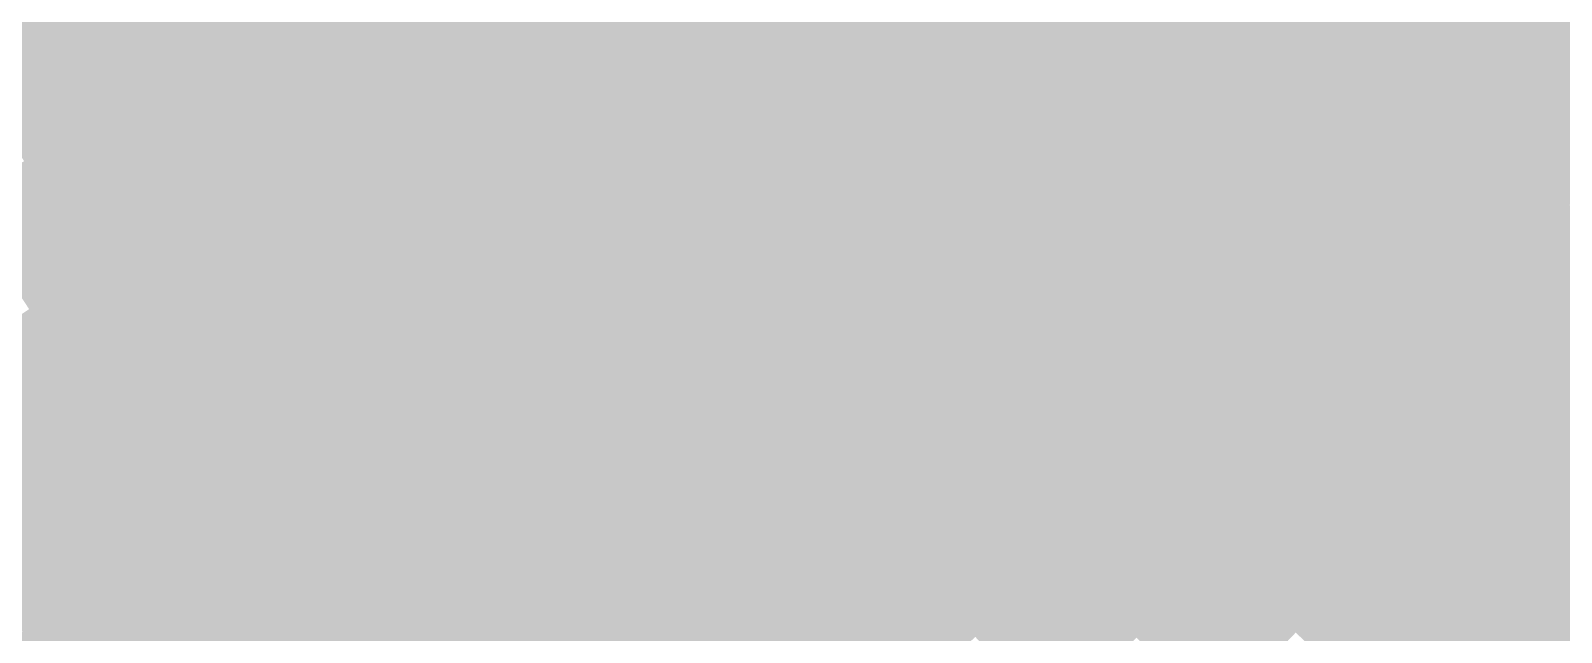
# Model space of a CAD drawing. Header units: inches. Extents: x -266 to 784, y -170 to 213.
# Drawn here: x -113.04 to -73.04, y -84.01 to -68.28 of the extents above; entities that cross this region are included whole.
import ezdxf

# ---------------------------------------------------------------- set-up
doc = ezdxf.new("R2010")
doc.units = ezdxf.units.IN
doc.header["$MEASUREMENT"] = 0

msp = doc.modelspace()

# ---------------------------------------------------------------- linework, layer by layer
at = {"color": 163, "true_color": 0x5b86b6}
msp.add_solid([(-107.296403, -67.944698), (-108.141256, -68.479695), (-108.931533, -65.291049), (-109.789262, -65.805151)], dxfattribs=at)
at = {"color": 153, "true_color": 0x6593cc}
msp.add_solid([(-101.439293, -67.779568), (-102.270762, -68.335139), (-103.072135, -65.26971), (-103.916989, -65.804707)], dxfattribs=at)
at = {"color": 153, "true_color": 0x6e9ddd}
msp.add_solid([(-96.475008, -67.945367), (-97.292593, -68.521175), (-98.113414, -65.557287), (-98.944884, -66.112858)], dxfattribs=at)
at = {"color": 151, "true_color": 0x7fafff}
msp.add_solid([(-86.718107, -67.675475), (-87.506453, -68.290707), (-88.352828, -65.526923), (-89.156036, -66.122623)], dxfattribs=at)
at = {"color": 145, "true_color": 0x5983b2}
msp.add_solid([(-108.141256, -68.479695), (-108.98611, -69.014693), (-109.789262, -65.805151), (-110.646991, -66.319254)], dxfattribs=at)
at = {"color": 153, "true_color": 0x6390c8}
msp.add_solid([(-102.270762, -68.335139), (-103.102232, -68.890709), (-103.916989, -65.804707), (-104.761842, -66.339705)], dxfattribs=at)
at = {"color": 161, "true_color": 0x76a6ee}
msp.add_solid([(-91.565659, -67.909721), (-92.368866, -68.50542), (-93.204669, -65.642134), (-94.022254, -66.217942)], dxfattribs=at)
at = {"color": 161, "true_color": 0x6da1fe}
msp.add_solid([(-82.712119, -67.880081), (-83.485129, -68.514475), (-84.353068, -65.82978), (-85.141414, -66.445012)], dxfattribs=at)
at = {"color": 161, "true_color": 0x5a90fe}
msp.add_solid([(-78.74972, -67.929976), (-79.506929, -68.583149), (-80.393087, -65.976902), (-81.166098, -66.611295)], dxfattribs=at)
at = {"color": 171, "true_color": 0x467ffe}
msp.add_solid([(-74.836064, -67.827454), (-75.577015, -68.499013), (-76.478094, -65.970457), (-77.235302, -66.62363)], dxfattribs=at)
at = {"color": 145, "true_color": 0x567fae}
msp.add_solid([(-108.98611, -69.014693), (-109.830963, -69.549691), (-110.646991, -66.319254), (-111.504719, -66.833357)], dxfattribs=at)
at = {"color": 153, "true_color": 0x618dc3}
msp.add_solid([(-103.102232, -68.890709), (-103.933702, -69.446279), (-104.761842, -66.339705), (-105.606696, -66.874702)], dxfattribs=at)
at = {"color": 153, "true_color": 0x6c9ad9}
msp.add_solid([(-97.292593, -68.521175), (-98.110178, -69.096983), (-98.944884, -66.112858), (-99.776353, -66.668428)], dxfattribs=at)
at = {"color": 161, "true_color": 0x74a3ea}
msp.add_solid([(-92.368866, -68.50542), (-93.172074, -69.101119), (-94.022254, -66.217942), (-94.839838, -66.79375)], dxfattribs=at)
at = {"color": 161, "true_color": 0x7dacfb}
msp.add_solid([(-87.506453, -68.290707), (-88.2948, -68.905938), (-89.156036, -66.122623), (-89.959244, -66.718322)], dxfattribs=at)
at = {"color": 153, "true_color": 0x6a97d4}
msp.add_solid([(-98.110178, -69.096983), (-98.927762, -69.672791), (-99.776353, -66.668428), (-100.607823, -67.223998)], dxfattribs=at)
at = {"color": 153, "true_color": 0x72a0e5}
msp.add_solid([(-93.172074, -69.101119), (-93.975281, -69.696819), (-94.839838, -66.79375), (-95.657423, -67.369558)], dxfattribs=at)
at = {"color": 161, "true_color": 0x7ba9f6}
msp.add_solid([(-88.2948, -68.905938), (-89.083146, -69.52117), (-89.959244, -66.718322), (-90.762451, -67.314021)], dxfattribs=at)
at = {"color": 161, "true_color": 0x73a5fe}
msp.add_solid([(-83.485129, -68.514475), (-84.258139, -69.148868), (-85.141414, -66.445012), (-85.929761, -67.060243)], dxfattribs=at)
at = {"color": 161, "true_color": 0x6095fe}
msp.add_solid([(-79.506929, -68.583149), (-80.264138, -69.236321), (-81.166098, -66.611295), (-81.939108, -67.245688)], dxfattribs=at)
at = {"color": 171, "true_color": 0x4d83fe}
msp.add_solid([(-75.577015, -68.499013), (-76.317966, -69.170572), (-77.235302, -66.62363), (-77.992511, -67.276803)], dxfattribs=at)
at = {"color": 150, "true_color": 0x3a71ff}
msp.add_solid([(-71.700461, -68.264514), (-72.424708, -68.954054), (-73.354161, -66.484337), (-74.095113, -67.155895)], dxfattribs=at)
at = {"color": 145, "true_color": 0x547caa}
msp.add_solid([(-109.830963, -69.549691), (-110.675817, -70.084688), (-111.504719, -66.833357), (-112.362448, -67.347459)], dxfattribs=at)
at = {"color": 163, "true_color": 0x5f8abf}
msp.add_solid([(-103.933702, -69.446279), (-104.765171, -70.001849), (-105.606696, -66.874702), (-106.451549, -67.4097)], dxfattribs=at)
at = {"color": 161, "true_color": 0x7aa9fe}
msp.add_solid([(-84.258139, -69.148868), (-85.03115, -69.783261), (-85.929761, -67.060243), (-86.718107, -67.675475)], dxfattribs=at)
at = {"color": 163, "true_color": 0x4076fe}
msp.add_solid([(-72.424708, -68.954054), (-73.148955, -69.643595), (-74.095113, -67.155895), (-74.836064, -67.827454)], dxfattribs=at)
at = {"color": 155, "true_color": 0x5279a5}
msp.add_solid([(-110.675817, -70.084688), (-111.520671, -70.619686), (-112.362448, -67.347459), (-113.220177, -67.861562)], dxfattribs=at)
at = {"color": 163, "true_color": 0x5d87bb}
msp.add_solid([(-104.765171, -70.001849), (-105.596641, -70.55742), (-106.451549, -67.4097), (-107.296403, -67.944698)], dxfattribs=at)
at = {"color": 153, "true_color": 0x6894d0}
msp.add_solid([(-98.927762, -69.672791), (-99.745347, -70.248599), (-100.607823, -67.223998), (-101.439293, -67.779568)], dxfattribs=at)
at = {"color": 153, "true_color": 0x709de1}
msp.add_solid([(-93.975281, -69.696819), (-94.778489, -70.292518), (-95.657423, -67.369558), (-96.475008, -67.945367)], dxfattribs=at)
at = {"color": 161, "true_color": 0x79a6f2}
msp.add_solid([(-89.083146, -69.52117), (-89.871493, -70.136401), (-90.762451, -67.314021), (-91.565659, -67.909721)], dxfattribs=at)
at = {"color": 161, "true_color": 0x6699fe}
msp.add_solid([(-80.264138, -69.236321), (-81.021347, -69.889494), (-81.939108, -67.245688), (-82.712119, -67.880081)], dxfattribs=at)
at = {"color": 171, "true_color": 0x5388fe}
msp.add_solid([(-76.317966, -69.170572), (-77.058917, -69.842131), (-77.992511, -67.276803), (-78.74972, -67.929976)], dxfattribs=at)
at = {"color": 155, "true_color": 0x5076a1}
msp.add_solid([(-111.520671, -70.619686), (-112.365524, -71.154683), (-113.220177, -67.861562), (-114.077905, -68.375665)], dxfattribs=at)
at = {"color": 163, "true_color": 0x5b84b6}
msp.add_solid([(-105.596641, -70.55742), (-106.42811, -71.11299), (-107.296403, -67.944698), (-108.141256, -68.479695)], dxfattribs=at)
at = {"color": 153, "true_color": 0x6591cc}
msp.add_solid([(-99.745347, -70.248599), (-100.562932, -70.824408), (-101.439293, -67.779568), (-102.270762, -68.335139)], dxfattribs=at)
at = {"color": 153, "true_color": 0x6e9add}
msp.add_solid([(-94.778489, -70.292518), (-95.581696, -70.888217), (-96.475008, -67.945367), (-97.292593, -68.521175)], dxfattribs=at)
at = {"color": 161, "true_color": 0x76a3ee}
msp.add_solid([(-89.871493, -70.136401), (-90.659839, -70.751633), (-91.565659, -67.909721), (-92.368866, -68.50542)], dxfattribs=at)
at = {"color": 161, "true_color": 0x7facff}
msp.add_solid([(-85.03115, -69.783261), (-85.80416, -70.417655), (-86.718107, -67.675475), (-87.506453, -68.290707)], dxfattribs=at)
at = {"color": 161, "true_color": 0x6d9dfe}
msp.add_solid([(-81.021347, -69.889494), (-81.778555, -70.542667), (-82.712119, -67.880081), (-83.485129, -68.514475)], dxfattribs=at)
at = {"color": 171, "true_color": 0x5a8cfe}
msp.add_solid([(-77.058917, -69.842131), (-77.799868, -70.51369), (-78.74972, -67.929976), (-79.506929, -68.583149)], dxfattribs=at)
at = {"color": 171, "true_color": 0x467bfe}
msp.add_solid([(-73.148955, -69.643595), (-73.873202, -70.333136), (-74.836064, -67.827454), (-75.577015, -68.499013)], dxfattribs=at)
at = {"color": 155, "true_color": 0x4e739d}
msp.add_solid([(-112.365524, -71.154683), (-113.210378, -71.689681), (-114.077905, -68.375665), (-114.935634, -68.889768)], dxfattribs=at)
at = {"color": 153, "true_color": 0x638ec8}
msp.add_solid([(-100.562932, -70.824408), (-101.380517, -71.400216), (-102.270762, -68.335139), (-103.102232, -68.890709)], dxfattribs=at)
at = {"color": 161, "true_color": 0x7da9fb}
msp.add_solid([(-85.80416, -70.417655), (-86.577171, -71.052048), (-87.506453, -68.290707), (-88.2948, -68.905938)], dxfattribs=at)
at = {"color": 145, "true_color": 0x5980b2}
msp.add_solid([(-106.42811, -71.11299), (-107.25958, -71.66856), (-108.141256, -68.479695), (-108.98611, -69.014693)], dxfattribs=at)
at = {"color": 153, "true_color": 0x6c97d9}
msp.add_solid([(-95.581696, -70.888217), (-96.384904, -71.483917), (-97.292593, -68.521175), (-98.110178, -69.096983)], dxfattribs=at)
at = {"color": 161, "true_color": 0x74a0ea}
msp.add_solid([(-90.659839, -70.751633), (-91.448186, -71.366864), (-92.368866, -68.50542), (-93.172074, -69.101119)], dxfattribs=at)
at = {"color": 161, "true_color": 0x73a1fe}
msp.add_solid([(-81.778555, -70.542667), (-82.535764, -71.19584), (-83.485129, -68.514475), (-84.258139, -69.148868)], dxfattribs=at)
at = {"color": 161, "true_color": 0x6091fe}
msp.add_solid([(-77.799868, -70.51369), (-78.540819, -71.185249), (-79.506929, -68.583149), (-80.264138, -69.236321)], dxfattribs=at)
at = {"color": 171, "true_color": 0x4d7ffe}
msp.add_solid([(-73.873202, -70.333136), (-74.59745, -71.022676), (-75.577015, -68.499013), (-76.317966, -69.170572)], dxfattribs=at)
at = {"color": 145, "true_color": 0x567dae}
msp.add_solid([(-107.25958, -71.66856), (-108.09105, -72.22413), (-108.98611, -69.014693), (-109.830963, -69.549691)], dxfattribs=at)
at = {"color": 163, "true_color": 0x618bc3}
msp.add_solid([(-101.380517, -71.400216), (-102.198102, -71.976024), (-103.102232, -68.890709), (-103.933702, -69.446279)], dxfattribs=at)
at = {"color": 153, "true_color": 0x6a94d4}
msp.add_solid([(-96.384904, -71.483917), (-97.188111, -72.079616), (-98.110178, -69.096983), (-98.927762, -69.672791)], dxfattribs=at)
at = {"color": 153, "true_color": 0x729de5}
msp.add_solid([(-91.448186, -71.366864), (-92.236532, -71.982096), (-93.172074, -69.101119), (-93.975281, -69.696819)], dxfattribs=at)
at = {"color": 161, "true_color": 0x7ba6f6}
msp.add_solid([(-86.577171, -71.052048), (-87.350181, -71.686441), (-88.2948, -68.905938), (-89.083146, -69.52117)], dxfattribs=at)
at = {"color": 161, "true_color": 0x7aa6fe}
msp.add_solid([(-82.535764, -71.19584), (-83.292973, -71.849013), (-84.258139, -69.148868), (-85.03115, -69.783261)], dxfattribs=at)
at = {"color": 171, "true_color": 0x5384fe}
msp.add_solid([(-74.59745, -71.022676), (-75.321697, -71.712217), (-76.317966, -69.170572), (-77.058917, -69.842131)], dxfattribs=at)
at = {"color": 173, "true_color": 0x4072fe}
msp.add_solid([(-70.710678, -70.710678), (-71.417785, -71.417785), (-72.424708, -68.954054), (-73.148955, -69.643595)], dxfattribs=at)
at = {"color": 155, "true_color": 0x547aaa}
msp.add_solid([(-108.09105, -72.22413), (-108.922519, -72.779701), (-109.830963, -69.549691), (-110.675817, -70.084688)], dxfattribs=at)
at = {"color": 163, "true_color": 0x5f88bf}
msp.add_solid([(-102.198102, -71.976024), (-103.015686, -72.551832), (-103.933702, -69.446279), (-104.765171, -70.001849)], dxfattribs=at)
at = {"color": 161, "true_color": 0x79a3f2}
msp.add_solid([(-87.350181, -71.686441), (-88.123192, -72.320834), (-89.083146, -69.52117), (-89.871493, -70.136401)], dxfattribs=at)
at = {"color": 161, "true_color": 0x6695fe}
msp.add_solid([(-78.540819, -71.185249), (-79.28177, -71.856808), (-80.264138, -69.236321), (-81.021347, -69.889494)], dxfattribs=at)
at = {"color": 153, "true_color": 0x6891d0}
msp.add_solid([(-97.188111, -72.079616), (-97.991319, -72.675315), (-98.927762, -69.672791), (-99.745347, -70.248599)], dxfattribs=at)
at = {"color": 153, "true_color": 0x709ae1}
msp.add_solid([(-92.236532, -71.982096), (-93.024878, -72.597328), (-93.975281, -69.696819), (-94.778489, -70.292518)], dxfattribs=at)
at = {"color": 161, "true_color": 0x7fa9ff}
msp.add_solid([(-83.292973, -71.849013), (-84.050182, -72.502186), (-85.03115, -69.783261), (-85.80416, -70.417655)], dxfattribs=at)
at = {"color": 161, "true_color": 0x6d9afe}
msp.add_solid([(-79.28177, -71.856808), (-80.022722, -72.528367), (-81.021347, -69.889494), (-81.778555, -70.542667)], dxfattribs=at)
at = {"color": 171, "true_color": 0x5a88fe}
msp.add_solid([(-75.321697, -71.712217), (-76.045944, -72.401757), (-77.058917, -69.842131), (-77.799868, -70.51369)], dxfattribs=at)
at = {"color": 171, "true_color": 0x4676fe}
msp.add_solid([(-71.417785, -71.417785), (-72.124892, -72.124892), (-73.148955, -69.643595), (-73.873202, -70.333136)], dxfattribs=at)
at = {"color": 155, "true_color": 0x5277a5}
msp.add_solid([(-108.922519, -72.779701), (-109.753989, -73.335271), (-110.675817, -70.084688), (-111.520671, -70.619686)], dxfattribs=at)
at = {"color": 163, "true_color": 0x5d84bb}
msp.add_solid([(-103.015686, -72.551832), (-103.833271, -73.12764), (-104.765171, -70.001849), (-105.596641, -70.55742)], dxfattribs=at)
at = {"color": 153, "true_color": 0x658ecc}
msp.add_solid([(-97.991319, -72.675315), (-98.794526, -73.271014), (-99.745347, -70.248599), (-100.562932, -70.824408)], dxfattribs=at)
at = {"color": 153, "true_color": 0x6e98dd}
msp.add_solid([(-93.024878, -72.597328), (-93.813225, -73.212559), (-94.778489, -70.292518), (-95.581696, -70.888217)], dxfattribs=at)
at = {"color": 161, "true_color": 0x76a0ee}
msp.add_solid([(-88.123192, -72.320834), (-88.896202, -72.955228), (-89.871493, -70.136401), (-90.659839, -70.751633)], dxfattribs=at)
at = {"color": 171, "true_color": 0x4d7bfe}
msp.add_solid([(-72.124892, -72.124892), (-72.831998, -72.831998), (-73.873202, -70.333136), (-74.59745, -71.022676)], dxfattribs=at)
at = {"color": 155, "true_color": 0x5074a1}
msp.add_solid([(-109.753989, -73.335271), (-110.585458, -73.890841), (-111.520671, -70.619686), (-112.365524, -71.154683)], dxfattribs=at)
at = {"color": 163, "true_color": 0x5b81b6}
msp.add_solid([(-103.833271, -73.12764), (-104.650856, -73.703448), (-105.596641, -70.55742), (-106.42811, -71.11299)], dxfattribs=at)
at = {"color": 161, "true_color": 0x749eea}
msp.add_solid([(-88.896202, -72.955228), (-89.669213, -73.589621), (-90.659839, -70.751633), (-91.448186, -71.366864)], dxfattribs=at)
at = {"color": 161, "true_color": 0x7da6fb}
msp.add_solid([(-84.050182, -72.502186), (-84.807391, -73.155358), (-85.80416, -70.417655), (-86.577171, -71.052048)], dxfattribs=at)
at = {"color": 161, "true_color": 0x739efe}
msp.add_solid([(-80.022722, -72.528367), (-80.763673, -73.199926), (-81.778555, -70.542667), (-82.535764, -71.19584)], dxfattribs=at)
at = {"color": 171, "true_color": 0x608dfe}
msp.add_solid([(-76.045944, -72.401757), (-76.770191, -73.091298), (-77.799868, -70.51369), (-78.540819, -71.185249)], dxfattribs=at)
at = {"color": 155, "true_color": 0x4e719d}
msp.add_solid([(-110.585458, -73.890841), (-111.416928, -74.446411), (-112.365524, -71.154683), (-113.210378, -71.689681)], dxfattribs=at)
at = {"color": 145, "true_color": 0x597eb2}
msp.add_solid([(-104.650856, -73.703448), (-105.468441, -74.279257), (-106.42811, -71.11299), (-107.25958, -71.66856)], dxfattribs=at)
at = {"color": 163, "true_color": 0x638bc8}
msp.add_solid([(-98.794526, -73.271014), (-99.597734, -73.866714), (-100.562932, -70.824408), (-101.380517, -71.400216)], dxfattribs=at)
at = {"color": 153, "true_color": 0x6c95d9}
msp.add_solid([(-93.813225, -73.212559), (-94.601571, -73.827791), (-95.581696, -70.888217), (-96.384904, -71.483917)], dxfattribs=at)
at = {"color": 161, "true_color": 0x7ba3f6}
msp.add_solid([(-84.807391, -73.155358), (-85.5646, -73.808531), (-86.577171, -71.052048), (-87.350181, -71.686441)], dxfattribs=at)
at = {"color": 161, "true_color": 0x6692fe}
msp.add_solid([(-76.770191, -73.091298), (-77.494438, -73.780838), (-78.540819, -71.185249), (-79.28177, -71.856808)], dxfattribs=at)
at = {"color": 171, "true_color": 0x5380fe}
msp.add_solid([(-72.831998, -72.831998), (-73.539105, -73.539105), (-74.59745, -71.022676), (-75.321697, -71.712217)], dxfattribs=at)
at = {"color": 163, "true_color": 0x6188c3}
msp.add_solid([(-99.597734, -73.866714), (-100.400941, -74.462413), (-101.380517, -71.400216), (-102.198102, -71.976024)], dxfattribs=at)
at = {"color": 153, "true_color": 0x6a92d4}
msp.add_solid([(-94.601571, -73.827791), (-95.389918, -74.443022), (-96.384904, -71.483917), (-97.188111, -72.079616)], dxfattribs=at)
at = {"color": 153, "true_color": 0x729be5}
msp.add_solid([(-89.669213, -73.589621), (-90.442223, -74.224014), (-91.448186, -71.366864), (-92.236532, -71.982096)], dxfattribs=at)
at = {"color": 161, "true_color": 0x7aa3fe}
msp.add_solid([(-80.763673, -73.199926), (-81.504624, -73.871485), (-82.535764, -71.19584), (-83.292973, -71.849013)], dxfattribs=at)
at = {"color": 155, "true_color": 0x4c6e99}
msp.add_solid([(-111.416928, -74.446411), (-112.248398, -75.001981), (-113.210378, -71.689681), (-114.055231, -72.224679)], dxfattribs=at)
at = {"color": 155, "true_color": 0x567bae}
msp.add_solid([(-105.468441, -74.279257), (-106.286026, -74.855065), (-107.25958, -71.66856), (-108.09105, -72.22413)], dxfattribs=at)
at = {"color": 163, "true_color": 0x5f85bf}
msp.add_solid([(-100.400941, -74.462413), (-101.204149, -75.058112), (-102.198102, -71.976024), (-103.015686, -72.551832)], dxfattribs=at)
at = {"color": 153, "true_color": 0x7098e1}
msp.add_solid([(-90.442223, -74.224014), (-91.215234, -74.858408), (-92.236532, -71.982096), (-93.024878, -72.597328)], dxfattribs=at)
at = {"color": 161, "true_color": 0x79a0f2}
msp.add_solid([(-85.5646, -73.808531), (-86.321809, -74.461704), (-87.350181, -71.686441), (-88.123192, -72.320834)], dxfattribs=at)
at = {"color": 161, "true_color": 0x7fa6ff}
msp.add_solid([(-81.504624, -73.871485), (-82.245575, -74.543044), (-83.292973, -71.849013), (-84.050182, -72.502186)], dxfattribs=at)
at = {"color": 161, "true_color": 0x6d96fe}
msp.add_solid([(-77.494438, -73.780838), (-78.218685, -74.470379), (-79.28177, -71.856808), (-80.022722, -72.528367)], dxfattribs=at)
at = {"color": 171, "true_color": 0x5a85fe}
msp.add_solid([(-73.539105, -73.539105), (-74.246212, -74.246212), (-75.321697, -71.712217), (-76.045944, -72.401757)], dxfattribs=at)
at = {"color": 155, "true_color": 0x4a6b94}
msp.add_solid([(-112.248398, -75.001981), (-113.079867, -75.557552), (-114.055231, -72.224679), (-114.900085, -72.759676)], dxfattribs=at)
at = {"color": 155, "true_color": 0x5478aa}
msp.add_solid([(-106.286026, -74.855065), (-107.103611, -75.430873), (-108.09105, -72.22413), (-108.922519, -72.779701)], dxfattribs=at)
at = {"color": 153, "true_color": 0x688fd0}
msp.add_solid([(-95.389918, -74.443022), (-96.178264, -75.058254), (-97.188111, -72.079616), (-97.991319, -72.675315)], dxfattribs=at)
at = {"color": 161, "true_color": 0x769eee}
msp.add_solid([(-86.321809, -74.461704), (-87.079017, -75.114877), (-88.123192, -72.320834), (-88.896202, -72.955228)], dxfattribs=at)
at = {"color": 155, "true_color": 0x5275a5}
msp.add_solid([(-107.103611, -75.430873), (-107.921195, -76.006681), (-108.922519, -72.779701), (-109.753989, -73.335271)], dxfattribs=at)
at = {"color": 163, "true_color": 0x5d82bb}
msp.add_solid([(-101.204149, -75.058112), (-102.007357, -75.653812), (-103.015686, -72.551832), (-103.833271, -73.12764)], dxfattribs=at)
at = {"color": 153, "true_color": 0x658ccc}
msp.add_solid([(-96.178264, -75.058254), (-96.966611, -75.673486), (-97.991319, -72.675315), (-98.794526, -73.271014)], dxfattribs=at)
at = {"color": 153, "true_color": 0x6e95dd}
msp.add_solid([(-91.215234, -74.858408), (-91.988244, -75.492801), (-93.024878, -72.597328), (-93.813225, -73.212559)], dxfattribs=at)
at = {"color": 161, "true_color": 0x7da3fb}
msp.add_solid([(-82.245575, -74.543044), (-82.986526, -75.214603), (-84.050182, -72.502186), (-84.807391, -73.155358)], dxfattribs=at)
at = {"color": 161, "true_color": 0x739bfe}
msp.add_solid([(-78.218685, -74.470379), (-78.942932, -75.159919), (-80.022722, -72.528367), (-80.763673, -73.199926)], dxfattribs=at)
at = {"color": 171, "true_color": 0x6089fe}
msp.add_solid([(-74.246212, -74.246212), (-74.953319, -74.953319), (-76.045944, -72.401757), (-76.770191, -73.091298)], dxfattribs=at)
at = {"color": 163, "true_color": 0x5b7fb6}
msp.add_solid([(-102.007357, -75.653812), (-102.810564, -76.249511), (-103.833271, -73.12764), (-104.650856, -73.703448)], dxfattribs=at)
at = {"color": 161, "true_color": 0x749bea}
msp.add_solid([(-87.079017, -75.114877), (-87.836226, -75.76805), (-88.896202, -72.955228), (-89.669213, -73.589621)], dxfattribs=at)
at = {"color": 161, "true_color": 0x7ba0f6}
msp.add_solid([(-82.986526, -75.214603), (-83.727477, -75.886162), (-84.807391, -73.155358), (-85.5646, -73.808531)], dxfattribs=at)
at = {"color": 171, "true_color": 0x668efe}
msp.add_solid([(-74.953319, -74.953319), (-75.660426, -75.660426), (-76.770191, -73.091298), (-77.494438, -73.780838)], dxfattribs=at)
at = {"color": 171, "true_color": 0x537cfe}
msp.add_solid([(-71.022676, -74.59745), (-71.712217, -75.321697), (-72.831998, -72.831998), (-73.539105, -73.539105)], dxfattribs=at)
at = {"color": 155, "true_color": 0x5072a1}
msp.add_solid([(-107.921195, -76.006681), (-108.73878, -76.582489), (-109.753989, -73.335271), (-110.585458, -73.890841)], dxfattribs=at)
at = {"color": 163, "true_color": 0x6389c8}
msp.add_solid([(-96.966611, -75.673486), (-97.754957, -76.288717), (-98.794526, -73.271014), (-99.597734, -73.866714)], dxfattribs=at)
at = {"color": 153, "true_color": 0x6c92d9}
msp.add_solid([(-91.988244, -75.492801), (-92.761254, -76.127194), (-93.813225, -73.212559), (-94.601571, -73.827791)], dxfattribs=at)
at = {"color": 153, "true_color": 0x7298e5}
msp.add_solid([(-87.836226, -75.76805), (-88.593435, -76.421223), (-89.669213, -73.589621), (-90.442223, -74.224014)], dxfattribs=at)
at = {"color": 161, "true_color": 0x7a9ffe}
msp.add_solid([(-78.942932, -75.159919), (-79.667179, -75.84946), (-80.763673, -73.199926), (-81.504624, -73.871485)], dxfattribs=at)
at = {"color": 171, "true_color": 0x5a81fe}
msp.add_solid([(-71.712217, -75.321697), (-72.401757, -76.045944), (-73.539105, -73.539105), (-74.246212, -74.246212)], dxfattribs=at)
at = {"color": 155, "true_color": 0x4e6f9d}
msp.add_solid([(-108.73878, -76.582489), (-109.556365, -77.158298), (-110.585458, -73.890841), (-111.416928, -74.446411)], dxfattribs=at)
at = {"color": 163, "true_color": 0x597cb2}
msp.add_solid([(-102.810564, -76.249511), (-103.613772, -76.84521), (-104.650856, -73.703448), (-105.468441, -74.279257)], dxfattribs=at)
at = {"color": 163, "true_color": 0x6186c3}
msp.add_solid([(-97.754957, -76.288717), (-98.543303, -76.903949), (-99.597734, -73.866714), (-100.400941, -74.462413)], dxfattribs=at)
at = {"color": 153, "true_color": 0x6a8fd4}
msp.add_solid([(-92.761254, -76.127194), (-93.534265, -76.761587), (-94.601571, -73.827791), (-95.389918, -74.443022)], dxfattribs=at)
at = {"color": 161, "true_color": 0x799ef2}
msp.add_solid([(-83.727477, -75.886162), (-84.468428, -76.557721), (-85.5646, -73.808531), (-86.321809, -74.461704)], dxfattribs=at)
at = {"color": 161, "true_color": 0x7fa3ff}
msp.add_solid([(-79.667179, -75.84946), (-80.391426, -76.539), (-81.504624, -73.871485), (-82.245575, -74.543044)], dxfattribs=at)
at = {"color": 161, "true_color": 0x6d93fe}
msp.add_solid([(-75.660426, -75.660426), (-76.367532, -76.367532), (-77.494438, -73.780838), (-78.218685, -74.470379)], dxfattribs=at)
at = {"color": 155, "true_color": 0x5679ae}
msp.add_solid([(-103.613772, -76.84521), (-104.416979, -77.44091), (-105.468441, -74.279257), (-106.286026, -74.855065)], dxfattribs=at)
at = {"color": 153, "true_color": 0x7095e1}
msp.add_solid([(-88.593435, -76.421223), (-89.350644, -77.074395), (-90.442223, -74.224014), (-91.215234, -74.858408)], dxfattribs=at)
at = {"color": 171, "true_color": 0x6086fe}
msp.add_solid([(-72.401757, -76.045944), (-73.091298, -76.770191), (-74.246212, -74.246212), (-74.953319, -74.953319)], dxfattribs=at)
at = {"color": 155, "true_color": 0x4c6c99}
msp.add_solid([(-109.556365, -77.158298), (-110.37395, -77.734106), (-111.416928, -74.446411), (-112.248398, -75.001981)], dxfattribs=at)
at = {"color": 163, "true_color": 0x5f83bf}
msp.add_solid([(-98.543303, -76.903949), (-99.33165, -77.51918), (-100.400941, -74.462413), (-101.204149, -75.058112)], dxfattribs=at)
at = {"color": 153, "true_color": 0x688cd0}
msp.add_solid([(-93.534265, -76.761587), (-94.307275, -77.395981), (-95.389918, -74.443022), (-96.178264, -75.058254)], dxfattribs=at)
at = {"color": 161, "true_color": 0x769bee}
msp.add_solid([(-84.468428, -76.557721), (-85.209379, -77.22928), (-86.321809, -74.461704), (-87.079017, -75.114877)], dxfattribs=at)
at = {"color": 161, "true_color": 0x7da0fb}
msp.add_solid([(-80.391426, -76.539), (-81.115673, -77.228541), (-82.245575, -74.543044), (-82.986526, -75.214603)], dxfattribs=at)
at = {"color": 161, "true_color": 0x7398fe}
msp.add_solid([(-76.367532, -76.367532), (-77.074639, -77.074639), (-78.218685, -74.470379), (-78.942932, -75.159919)], dxfattribs=at)
at = {"color": 155, "true_color": 0x4a6994}
msp.add_solid([(-110.37395, -77.734106), (-111.191535, -78.309914), (-112.248398, -75.001981), (-113.079867, -75.557552)], dxfattribs=at)
at = {"color": 155, "true_color": 0x5476aa}
msp.add_solid([(-104.416979, -77.44091), (-105.220187, -78.036609), (-106.286026, -74.855065), (-107.103611, -75.430873)], dxfattribs=at)
at = {"color": 163, "true_color": 0x5d80bb}
msp.add_solid([(-99.33165, -77.51918), (-100.119996, -78.134412), (-101.204149, -75.058112), (-102.007357, -75.653812)], dxfattribs=at)
at = {"color": 163, "true_color": 0x6589cc}
msp.add_solid([(-94.307275, -77.395981), (-95.080286, -78.030374), (-96.178264, -75.058254), (-96.966611, -75.673486)], dxfattribs=at)
at = {"color": 153, "true_color": 0x6e92dd}
msp.add_solid([(-89.350644, -77.074395), (-90.107853, -77.727568), (-91.215234, -74.858408), (-91.988244, -75.492801)], dxfattribs=at)
at = {"color": 161, "true_color": 0x7498ea}
msp.add_solid([(-85.209379, -77.22928), (-85.950331, -77.900839), (-87.079017, -75.114877), (-87.836226, -75.76805)], dxfattribs=at)
at = {"color": 161, "true_color": 0x7a9cfe}
msp.add_solid([(-77.074639, -77.074639), (-77.781746, -77.781746), (-78.942932, -75.159919), (-79.667179, -75.84946)], dxfattribs=at)
at = {"color": 171, "true_color": 0x668afe}
msp.add_solid([(-73.091298, -76.770191), (-73.780838, -77.494438), (-74.953319, -74.953319), (-75.660426, -75.660426)], dxfattribs=at)
at = {"color": 165, "true_color": 0x486690}
msp.add_solid([(-111.191535, -78.309914), (-112.009119, -78.885722), (-113.079867, -75.557552), (-113.911337, -76.113122)], dxfattribs=at)
at = {"color": 155, "true_color": 0x5273a5}
msp.add_solid([(-105.220187, -78.036609), (-106.023394, -78.632308), (-107.103611, -75.430873), (-107.921195, -76.006681)], dxfattribs=at)
at = {"color": 153, "true_color": 0x6c8fd9}
msp.add_solid([(-90.107853, -77.727568), (-90.865062, -78.380741), (-91.988244, -75.492801), (-92.761254, -76.127194)], dxfattribs=at)
at = {"color": 161, "true_color": 0x7b9ef6}
msp.add_solid([(-81.115673, -77.228541), (-81.83992, -77.918082), (-82.986526, -75.214603), (-83.727477, -75.886162)], dxfattribs=at)
at = {"color": 163, "true_color": 0x5b7db6}
msp.add_solid([(-100.119996, -78.134412), (-100.908343, -78.749644), (-102.007357, -75.653812), (-102.810564, -76.249511)], dxfattribs=at)
at = {"color": 163, "true_color": 0x6387c8}
msp.add_solid([(-95.080286, -78.030374), (-95.853296, -78.664767), (-96.966611, -75.673486), (-97.754957, -76.288717)], dxfattribs=at)
at = {"color": 153, "true_color": 0x7295e5}
msp.add_solid([(-85.950331, -77.900839), (-86.691282, -78.572398), (-87.836226, -75.76805), (-88.593435, -76.421223)], dxfattribs=at)
at = {"color": 161, "true_color": 0x799bf2}
msp.add_solid([(-81.83992, -77.918082), (-82.564167, -78.607622), (-83.727477, -75.886162), (-84.468428, -76.557721)], dxfattribs=at)
at = {"color": 161, "true_color": 0x7fa0ff}
msp.add_solid([(-77.781746, -77.781746), (-78.488853, -78.488853), (-79.667179, -75.84946), (-80.391426, -76.539)], dxfattribs=at)
at = {"color": 161, "true_color": 0x6d8ffe}
msp.add_solid([(-73.780838, -77.494438), (-74.470379, -78.218685), (-75.660426, -75.660426), (-76.367532, -76.367532)], dxfattribs=at)
at = {"color": 157, "true_color": 0x45638c}
msp.add_solid([(-112.009119, -78.885722), (-112.826704, -79.46153), (-113.911337, -76.113122), (-114.742807, -76.668692)], dxfattribs=at)
at = {"color": 155, "true_color": 0x5070a1}
msp.add_solid([(-106.023394, -78.632308), (-106.826602, -79.228007), (-107.921195, -76.006681), (-108.73878, -76.582489)], dxfattribs=at)
at = {"color": 155, "true_color": 0x597ab2}
msp.add_solid([(-100.908343, -78.749644), (-101.696689, -79.364875), (-102.810564, -76.249511), (-103.613772, -76.84521)], dxfattribs=at)
at = {"color": 163, "true_color": 0x6184c3}
msp.add_solid([(-95.853296, -78.664767), (-96.626307, -79.299161), (-97.754957, -76.288717), (-98.543303, -76.903949)], dxfattribs=at)
at = {"color": 153, "true_color": 0x6a8dd4}
msp.add_solid([(-90.865062, -78.380741), (-91.62227, -79.033914), (-92.761254, -76.127194), (-93.534265, -76.761587)], dxfattribs=at)
at = {"color": 161, "true_color": 0x7394fe}
msp.add_solid([(-74.470379, -78.218685), (-75.159919, -78.942932), (-76.367532, -76.367532), (-77.074639, -77.074639)], dxfattribs=at)
at = {"color": 171, "true_color": 0x6082fe}
msp.add_solid([(-70.51369, -77.799868), (-71.185249, -78.540819), (-72.401757, -76.045944), (-73.091298, -76.770191)], dxfattribs=at)
at = {"color": 157, "true_color": 0x436088}
msp.add_solid([(-112.826704, -79.46153), (-113.644289, -80.037339), (-114.742807, -76.668692), (-115.574276, -77.224262)], dxfattribs=at)
at = {"color": 155, "true_color": 0x4e6d9d}
msp.add_solid([(-106.826602, -79.228007), (-107.629809, -79.823707), (-108.73878, -76.582489), (-109.556365, -77.158298)], dxfattribs=at)
at = {"color": 163, "true_color": 0x688ad0}
msp.add_solid([(-91.62227, -79.033914), (-92.379479, -79.687087), (-93.534265, -76.761587), (-94.307275, -77.395981)], dxfattribs=at)
at = {"color": 153, "true_color": 0x7093e1}
msp.add_solid([(-86.691282, -78.572398), (-87.432233, -79.243957), (-88.593435, -76.421223), (-89.350644, -77.074395)], dxfattribs=at)
at = {"color": 161, "true_color": 0x7698ee}
msp.add_solid([(-82.564167, -78.607622), (-83.288415, -79.297163), (-84.468428, -76.557721), (-85.209379, -77.22928)], dxfattribs=at)
at = {"color": 161, "true_color": 0x7d9dfb}
msp.add_solid([(-78.488853, -78.488853), (-79.19596, -79.195959), (-80.391426, -76.539), (-81.115673, -77.228541)], dxfattribs=at)
at = {"color": 171, "true_color": 0x6687fe}
msp.add_solid([(-71.185249, -78.540819), (-71.856808, -79.28177), (-73.091298, -76.770191), (-73.780838, -77.494438)], dxfattribs=at)
at = {"color": 155, "true_color": 0x4c6a99}
msp.add_solid([(-107.629809, -79.823707), (-108.433017, -80.419406), (-109.556365, -77.158298), (-110.37395, -77.734106)], dxfattribs=at)
at = {"color": 155, "true_color": 0x5677ae}
msp.add_solid([(-101.696689, -79.364875), (-102.485036, -79.980107), (-103.613772, -76.84521), (-104.416979, -77.44091)], dxfattribs=at)
at = {"color": 163, "true_color": 0x5f81bf}
msp.add_solid([(-96.626307, -79.299161), (-97.399317, -79.933554), (-98.543303, -76.903949), (-99.33165, -77.51918)], dxfattribs=at)
at = {"color": 153, "true_color": 0x6e90dd}
msp.add_solid([(-87.432233, -79.243957), (-88.173184, -79.915516), (-89.350644, -77.074395), (-90.107853, -77.727568)], dxfattribs=at)
at = {"color": 161, "true_color": 0x7a99fe}
msp.add_solid([(-75.159919, -78.942932), (-75.84946, -79.667179), (-77.074639, -77.074639), (-77.781746, -77.781746)], dxfattribs=at)
at = {"color": 155, "true_color": 0x5474aa}
msp.add_solid([(-102.485036, -79.980107), (-103.273382, -80.595338), (-104.416979, -77.44091), (-105.220187, -78.036609)], dxfattribs=at)
at = {"color": 163, "true_color": 0x5d7ebb}
msp.add_solid([(-97.399317, -79.933554), (-98.172328, -80.567947), (-99.33165, -77.51918), (-100.119996, -78.134412)], dxfattribs=at)
at = {"color": 163, "true_color": 0x6587cc}
msp.add_solid([(-92.379479, -79.687087), (-93.136688, -80.34026), (-94.307275, -77.395981), (-95.080286, -78.030374)], dxfattribs=at)
at = {"color": 161, "true_color": 0x7495ea}
msp.add_solid([(-83.288415, -79.297163), (-84.012662, -79.986703), (-85.209379, -77.22928), (-85.950331, -77.900839)], dxfattribs=at)
at = {"color": 161, "true_color": 0x7b9bf6}
msp.add_solid([(-79.19596, -79.195959), (-79.903066, -79.903066), (-81.115673, -77.228541), (-81.83992, -77.918082)], dxfattribs=at)
at = {"color": 171, "true_color": 0x6d8cfe}
msp.add_solid([(-71.856808, -79.28177), (-72.528367, -80.022722), (-73.780838, -77.494438), (-74.470379, -78.218685)], dxfattribs=at)
at = {"color": 165, "true_color": 0x4a6794}
msp.add_solid([(-108.433017, -80.419406), (-109.236224, -81.015105), (-110.37395, -77.734106), (-111.191535, -78.309914)], dxfattribs=at)
at = {"color": 153, "true_color": 0x6c8dd9}
msp.add_solid([(-88.173184, -79.915516), (-88.914135, -80.587075), (-90.107853, -77.727568), (-90.865062, -78.380741)], dxfattribs=at)
at = {"color": 153, "true_color": 0x7293e5}
msp.add_solid([(-84.012662, -79.986703), (-84.736909, -80.676244), (-85.950331, -77.900839), (-86.691282, -78.572398)], dxfattribs=at)
at = {"color": 161, "true_color": 0x7998f2}
msp.add_solid([(-79.903066, -79.903066), (-80.610173, -80.610173), (-81.83992, -77.918082), (-82.564167, -78.607622)], dxfattribs=at)
at = {"color": 161, "true_color": 0x7f9dff}
msp.add_solid([(-75.84946, -79.667179), (-76.539, -80.391426), (-77.781746, -77.781746), (-78.488853, -78.488853)], dxfattribs=at)
at = {"color": 165, "true_color": 0x486490}
msp.add_solid([(-109.236224, -81.015105), (-110.039432, -81.610805), (-111.191535, -78.309914), (-112.009119, -78.885722)], dxfattribs=at)
at = {"color": 155, "true_color": 0x5271a5}
msp.add_solid([(-103.273382, -80.595338), (-104.061728, -81.21057), (-105.220187, -78.036609), (-106.023394, -78.632308)], dxfattribs=at)
at = {"color": 163, "true_color": 0x5b7bb6}
msp.add_solid([(-98.172328, -80.567947), (-98.945338, -81.20234), (-100.119996, -78.134412), (-100.908343, -78.749644)], dxfattribs=at)
at = {"color": 163, "true_color": 0x6384c8}
msp.add_solid([(-93.136688, -80.34026), (-93.893897, -80.993433), (-95.080286, -78.030374), (-95.853296, -78.664767)], dxfattribs=at)
at = {"color": 163, "true_color": 0x6a8ad4}
msp.add_solid([(-88.914135, -80.587075), (-89.655086, -81.258634), (-90.865062, -78.380741), (-91.62227, -79.033914)], dxfattribs=at)
at = {"color": 161, "true_color": 0x7391fe}
msp.add_solid([(-72.528367, -80.022722), (-73.199926, -80.763673), (-74.470379, -78.218685), (-75.159919, -78.942932)], dxfattribs=at)
at = {"color": 155, "true_color": 0x506ea1}
msp.add_solid([(-104.061728, -81.21057), (-104.850075, -81.825802), (-106.023394, -78.632308), (-106.826602, -79.228007)], dxfattribs=at)
at = {"color": 155, "true_color": 0x5978b2}
msp.add_solid([(-98.945338, -81.20234), (-99.718348, -81.836734), (-100.908343, -78.749644), (-101.696689, -79.364875)], dxfattribs=at)
at = {"color": 163, "true_color": 0x6181c3}
msp.add_solid([(-93.893897, -80.993433), (-94.651106, -81.646605), (-95.853296, -78.664767), (-96.626307, -79.299161)], dxfattribs=at)
at = {"color": 153, "true_color": 0x7090e1}
msp.add_solid([(-84.736909, -80.676244), (-85.461156, -81.365784), (-86.691282, -78.572398), (-87.432233, -79.243957)], dxfattribs=at)
at = {"color": 161, "true_color": 0x7695ee}
msp.add_solid([(-80.610173, -80.610173), (-81.31728, -81.31728), (-82.564167, -78.607622), (-83.288415, -79.297163)], dxfattribs=at)
at = {"color": 161, "true_color": 0x7d9afb}
msp.add_solid([(-76.539, -80.391426), (-77.228541, -81.115673), (-78.488853, -78.488853), (-79.19596, -79.195959)], dxfattribs=at)
at = {"color": 157, "true_color": 0x45618c}
msp.add_solid([(-110.039432, -81.610805), (-110.842639, -82.206504), (-112.009119, -78.885722), (-112.826704, -79.46153)], dxfattribs=at)
at = {"color": 163, "true_color": 0x6887d0}
msp.add_solid([(-89.655086, -81.258634), (-90.396037, -81.930192), (-91.62227, -79.033914), (-92.379479, -79.687087)], dxfattribs=at)
at = {"color": 161, "true_color": 0x7a96fe}
msp.add_solid([(-73.199926, -80.763673), (-73.871485, -81.504624), (-75.159919, -78.942932), (-75.84946, -79.667179)], dxfattribs=at)
at = {"color": 157, "true_color": 0x435e88}
msp.add_solid([(-110.842639, -82.206504), (-111.645847, -82.802203), (-112.826704, -79.46153), (-113.644289, -80.037339)], dxfattribs=at)
at = {"color": 155, "true_color": 0x4e6c9d}
msp.add_solid([(-104.850075, -81.825802), (-105.638421, -82.441033), (-106.826602, -79.228007), (-107.629809, -79.823707)], dxfattribs=at)
at = {"color": 155, "true_color": 0x5675ae}
msp.add_solid([(-99.718348, -81.836734), (-100.491359, -82.471127), (-101.696689, -79.364875), (-102.485036, -79.980107)], dxfattribs=at)
at = {"color": 163, "true_color": 0x5f7ebf}
msp.add_solid([(-94.651106, -81.646605), (-95.408315, -82.299778), (-96.626307, -79.299161), (-97.399317, -79.933554)], dxfattribs=at)
at = {"color": 153, "true_color": 0x6e8ddd}
msp.add_solid([(-85.461156, -81.365784), (-86.185403, -82.055325), (-87.432233, -79.243957), (-88.173184, -79.915516)], dxfattribs=at)
at = {"color": 161, "true_color": 0x7493ea}
msp.add_solid([(-81.31728, -81.31728), (-82.024387, -82.024387), (-83.288415, -79.297163), (-84.012662, -79.986703)], dxfattribs=at)
at = {"color": 161, "true_color": 0x7b98f6}
msp.add_solid([(-77.228541, -81.115673), (-77.918082, -81.83992), (-79.19596, -79.195959), (-79.903066, -79.903066)], dxfattribs=at)
at = {"color": 155, "true_color": 0x4c6999}
msp.add_solid([(-105.638421, -82.441033), (-106.426768, -83.056265), (-107.629809, -79.823707), (-108.433017, -80.419406)], dxfattribs=at)
at = {"color": 155, "true_color": 0x5472aa}
msp.add_solid([(-100.491359, -82.471127), (-101.264369, -83.10552), (-102.485036, -79.980107), (-103.273382, -80.595338)], dxfattribs=at)
at = {"color": 163, "true_color": 0x5d7cbb}
msp.add_solid([(-95.408315, -82.299778), (-96.165524, -82.952951), (-97.399317, -79.933554), (-98.172328, -80.567947)], dxfattribs=at)
at = {"color": 163, "true_color": 0x6585cc}
msp.add_solid([(-90.396037, -81.930192), (-91.136988, -82.601751), (-92.379479, -79.687087), (-93.136688, -80.34026)], dxfattribs=at)
at = {"color": 163, "true_color": 0x6c8ad9}
msp.add_solid([(-86.185403, -82.055325), (-86.90965, -82.744865), (-88.173184, -79.915516), (-88.914135, -80.587075)], dxfattribs=at)
at = {"color": 153, "true_color": 0x7290e5}
msp.add_solid([(-82.024387, -82.024387), (-82.731493, -82.731493), (-84.012662, -79.986703), (-84.736909, -80.676244)], dxfattribs=at)
at = {"color": 161, "true_color": 0x7995f2}
msp.add_solid([(-77.918082, -81.83992), (-78.607622, -82.564167), (-79.903066, -79.903066), (-80.610173, -80.610173)], dxfattribs=at)
at = {"color": 161, "true_color": 0x7f9aff}
msp.add_solid([(-73.871485, -81.504624), (-74.543044, -82.245575), (-75.84946, -79.667179), (-76.539, -80.391426)], dxfattribs=at)
at = {"color": 157, "true_color": 0x415b83}
msp.add_solid([(-111.645847, -82.802203), (-112.449054, -83.397903), (-113.644289, -80.037339), (-114.461874, -80.613147)], dxfattribs=at)
at = {"color": 163, "true_color": 0x6382c8}
msp.add_solid([(-91.136988, -82.601751), (-91.87794, -83.27331), (-93.136688, -80.34026), (-93.893897, -80.993433)], dxfattribs=at)
at = {"color": 161, "true_color": 0x7d97fb}
msp.add_solid([(-74.543044, -82.245575), (-75.214603, -82.986526), (-76.539, -80.391426), (-77.228541, -81.115673)], dxfattribs=at)
at = {"color": 171, "true_color": 0x738efe}
msp.add_solid([(-70.542667, -81.778555), (-71.19584, -82.535764), (-72.528367, -80.022722), (-73.199926, -80.763673)], dxfattribs=at)
at = {"color": 157, "true_color": 0x3f597f}
msp.add_solid([(-112.449054, -83.397903), (-113.252262, -83.993602), (-114.461874, -80.613147), (-115.279459, -81.188955)], dxfattribs=at)
at = {"color": 165, "true_color": 0x4a6694}
msp.add_solid([(-106.426768, -83.056265), (-107.215114, -83.671496), (-108.433017, -80.419406), (-109.236224, -81.015105)], dxfattribs=at)
at = {"color": 155, "true_color": 0x526fa5}
msp.add_solid([(-101.264369, -83.10552), (-102.03738, -83.739913), (-103.273382, -80.595338), (-104.061728, -81.21057)], dxfattribs=at)
at = {"color": 163, "true_color": 0x5b79b6}
msp.add_solid([(-96.165524, -82.952951), (-96.922732, -83.606124), (-98.172328, -80.567947), (-98.945338, -81.20234)], dxfattribs=at)
at = {"color": 163, "true_color": 0x6a88d4}
msp.add_solid([(-86.90965, -82.744865), (-87.633897, -83.434406), (-88.914135, -80.587075), (-89.655086, -81.258634)], dxfattribs=at)
at = {"color": 153, "true_color": 0x708de1}
msp.add_solid([(-82.731493, -82.731493), (-83.4386, -83.4386), (-84.736909, -80.676244), (-85.461156, -81.365784)], dxfattribs=at)
at = {"color": 161, "true_color": 0x7692ee}
msp.add_solid([(-78.607622, -82.564167), (-79.297163, -83.288415), (-80.610173, -80.610173), (-81.31728, -81.31728)], dxfattribs=at)
at = {"color": 161, "true_color": 0x7a93fe}
msp.add_solid([(-71.19584, -82.535764), (-71.849013, -83.292973), (-73.199926, -80.763673), (-73.871485, -81.504624)], dxfattribs=at)
at = {"color": 165, "true_color": 0x486390}
msp.add_solid([(-107.215114, -83.671496), (-108.003461, -84.286728), (-109.236224, -81.015105), (-110.039432, -81.610805)], dxfattribs=at)
at = {"color": 163, "true_color": 0x617fc3}
msp.add_solid([(-91.87794, -83.27331), (-92.618891, -83.944869), (-93.893897, -80.993433), (-94.651106, -81.646605)], dxfattribs=at)
at = {"color": 161, "true_color": 0x7b95f6}
msp.add_solid([(-75.214603, -82.986526), (-75.886162, -83.727477), (-77.228541, -81.115673), (-77.918082, -81.83992)], dxfattribs=at)
at = {"color": 155, "true_color": 0x506da1}
msp.add_solid([(-102.03738, -83.739913), (-102.81039, -84.374307), (-104.061728, -81.21057), (-104.850075, -81.825802)], dxfattribs=at)
at = {"color": 155, "true_color": 0x5976b2}
msp.add_solid([(-96.922732, -83.606124), (-97.679941, -84.259297), (-98.945338, -81.20234), (-99.718348, -81.836734)], dxfattribs=at)
at = {"color": 163, "true_color": 0x6885d0}
msp.add_solid([(-87.633897, -83.434406), (-88.358144, -84.123946), (-89.655086, -81.258634), (-90.396037, -81.930192)], dxfattribs=at)
at = {"color": 163, "true_color": 0x6e8bdd}
msp.add_solid([(-83.4386, -83.4386), (-84.145707, -84.145707), (-85.461156, -81.365784), (-86.185403, -82.055325)], dxfattribs=at)
at = {"color": 161, "true_color": 0x7490ea}
msp.add_solid([(-79.297163, -83.288415), (-79.986703, -84.012662), (-81.31728, -81.31728), (-82.024387, -82.024387)], dxfattribs=at)
at = {"color": 161, "true_color": 0x7f97ff}
msp.add_solid([(-71.849013, -83.292973), (-72.502186, -84.050182), (-73.871485, -81.504624), (-74.543044, -82.245575)], dxfattribs=at)
at = {"color": 157, "true_color": 0x45608c}
msp.add_solid([(-108.003461, -84.286728), (-108.791807, -84.901959), (-110.039432, -81.610805), (-110.842639, -82.206504)], dxfattribs=at)
at = {"color": 155, "true_color": 0x4e6a9d}
msp.add_solid([(-102.81039, -84.374307), (-103.583401, -85.0087), (-104.850075, -81.825802), (-105.638421, -82.441033)], dxfattribs=at)
at = {"color": 155, "true_color": 0x5673ae}
msp.add_solid([(-97.679941, -84.259297), (-98.43715, -84.91247), (-99.718348, -81.836734), (-100.491359, -82.471127)], dxfattribs=at)
at = {"color": 163, "true_color": 0x5f7cbf}
msp.add_solid([(-92.618891, -83.944869), (-93.359842, -84.616428), (-94.651106, -81.646605), (-95.408315, -82.299778)], dxfattribs=at)
at = {"color": 163, "true_color": 0x6582cc}
msp.add_solid([(-88.358144, -84.123946), (-89.082391, -84.813487), (-90.396037, -81.930192), (-91.136988, -82.601751)], dxfattribs=at)
at = {"color": 161, "true_color": 0x7992f2}
msp.add_solid([(-75.886162, -83.727477), (-76.557721, -84.468428), (-77.918082, -81.83992), (-78.607622, -82.564167)], dxfattribs=at)
at = {"color": 157, "true_color": 0x435d88}
msp.add_solid([(-108.791807, -84.901959), (-109.580153, -85.517191), (-110.842639, -82.206504), (-111.645847, -82.802203)], dxfattribs=at)
at = {"color": 163, "true_color": 0x5d79bb}
msp.add_solid([(-93.359842, -84.616428), (-94.100793, -85.287987), (-95.408315, -82.299778), (-96.165524, -82.952951)], dxfattribs=at)
at = {"color": 163, "true_color": 0x6c88d9}
msp.add_solid([(-84.145707, -84.145707), (-84.852814, -84.852814), (-86.185403, -82.055325), (-86.90965, -82.744865)], dxfattribs=at)
at = {"color": 153, "true_color": 0x728de5}
msp.add_solid([(-79.986703, -84.012662), (-80.676244, -84.736909), (-82.024387, -82.024387), (-82.731493, -82.731493)], dxfattribs=at)
at = {"color": 161, "true_color": 0x7d94fb}
msp.add_solid([(-72.502186, -84.050182), (-73.155358, -84.807391), (-74.543044, -82.245575), (-75.214603, -82.986526)], dxfattribs=at)
at = {"color": 165, "true_color": 0x4c6799}
msp.add_solid([(-103.583401, -85.0087), (-104.356411, -85.643093), (-105.638421, -82.441033), (-106.426768, -83.056265)], dxfattribs=at)
at = {"color": 155, "true_color": 0x5470aa}
msp.add_solid([(-98.43715, -84.91247), (-99.194359, -85.565642), (-100.491359, -82.471127), (-101.264369, -83.10552)], dxfattribs=at)
at = {"color": 163, "true_color": 0x637fc8}
msp.add_solid([(-89.082391, -84.813487), (-89.806638, -85.503028), (-91.136988, -82.601751), (-91.87794, -83.27331)], dxfattribs=at)
at = {"color": 163, "true_color": 0x6a85d4}
msp.add_solid([(-84.852814, -84.852814), (-85.559921, -85.559921), (-86.90965, -82.744865), (-87.633897, -83.434406)], dxfattribs=at)
at = {"color": 163, "true_color": 0x708be1}
msp.add_solid([(-80.676244, -84.736909), (-81.365784, -85.461156), (-82.731493, -82.731493), (-83.4386, -83.4386)], dxfattribs=at)
at = {"color": 161, "true_color": 0x7690ee}
msp.add_solid([(-76.557721, -84.468428), (-77.22928, -85.209379), (-78.607622, -82.564167), (-79.297163, -83.288415)], dxfattribs=at)
at = {"color": 157, "true_color": 0x415a83}
msp.add_solid([(-109.580153, -85.517191), (-110.3685, -86.132423), (-111.645847, -82.802203), (-112.449054, -83.397903)], dxfattribs=at)
at = {"color": 165, "true_color": 0x4a6494}
msp.add_solid([(-104.356411, -85.643093), (-105.129422, -86.277487), (-106.426768, -83.056265), (-107.215114, -83.671496)], dxfattribs=at)
at = {"color": 155, "true_color": 0x526da5}
msp.add_solid([(-99.194359, -85.565642), (-99.951568, -86.218815), (-101.264369, -83.10552), (-102.03738, -83.739913)], dxfattribs=at)
at = {"color": 163, "true_color": 0x5b77b6}
msp.add_solid([(-94.100793, -85.287987), (-94.841744, -85.959546), (-96.165524, -82.952951), (-96.922732, -83.606124)], dxfattribs=at)
at = {"color": 161, "true_color": 0x7b92f6}
msp.add_solid([(-73.155358, -84.807391), (-73.808531, -85.5646), (-75.214603, -82.986526), (-75.886162, -83.727477)], dxfattribs=at)
at = {"color": 157, "true_color": 0x3f577f}
msp.add_solid([(-110.3685, -86.132423), (-111.156846, -86.747654), (-112.449054, -83.397903), (-113.252262, -83.993602)], dxfattribs=at)
at = {"color": 163, "true_color": 0x617dc3}
msp.add_solid([(-89.806638, -85.503028), (-90.530885, -86.192568), (-91.87794, -83.27331), (-92.618891, -83.944869)], dxfattribs=at)
at = {"color": 163, "true_color": 0x6882d0}
msp.add_solid([(-85.559921, -85.559921), (-86.267027, -86.267027), (-87.633897, -83.434406), (-88.358144, -84.123946)], dxfattribs=at)
at = {"color": 163, "true_color": 0x6e88dd}
msp.add_solid([(-81.365784, -85.461156), (-82.055325, -86.185403), (-83.4386, -83.4386), (-84.145707, -84.145707)], dxfattribs=at)
at = {"color": 171, "true_color": 0x748dea}
msp.add_solid([(-77.22928, -85.209379), (-77.900839, -85.950331), (-79.297163, -83.288415), (-79.986703, -84.012662)], dxfattribs=at)
at = {"color": 165, "true_color": 0x486190}
msp.add_solid([(-105.129422, -86.277487), (-105.902432, -86.91188), (-107.215114, -83.671496), (-108.003461, -84.286728)], dxfattribs=at)
at = {"color": 155, "true_color": 0x506ba1}
msp.add_solid([(-99.951568, -86.218815), (-100.708777, -86.871988), (-102.03738, -83.739913), (-102.81039, -84.374307)], dxfattribs=at)
at = {"color": 155, "true_color": 0x5974b2}
msp.add_solid([(-94.841744, -85.959546), (-95.582695, -86.631105), (-96.922732, -83.606124), (-97.679941, -84.259297)], dxfattribs=at)
at = {"color": 163, "true_color": 0x5f7abf}
msp.add_solid([(-90.530885, -86.192568), (-91.255132, -86.882109), (-92.618891, -83.944869), (-93.359842, -84.616428)], dxfattribs=at)
at = {"color": 161, "true_color": 0x798ff2}
msp.add_solid([(-73.808531, -85.5646), (-74.461704, -86.321808), (-75.886162, -83.727477), (-76.557721, -84.468428)], dxfattribs=at)
at = {"color": 167, "true_color": 0x3d547b}
msp.add_solid([(-111.156846, -86.747654), (-111.945193, -87.362886), (-113.252262, -83.993602), (-114.055469, -84.589301)], dxfattribs=at)

doc.saveas('drawing.dxf')
